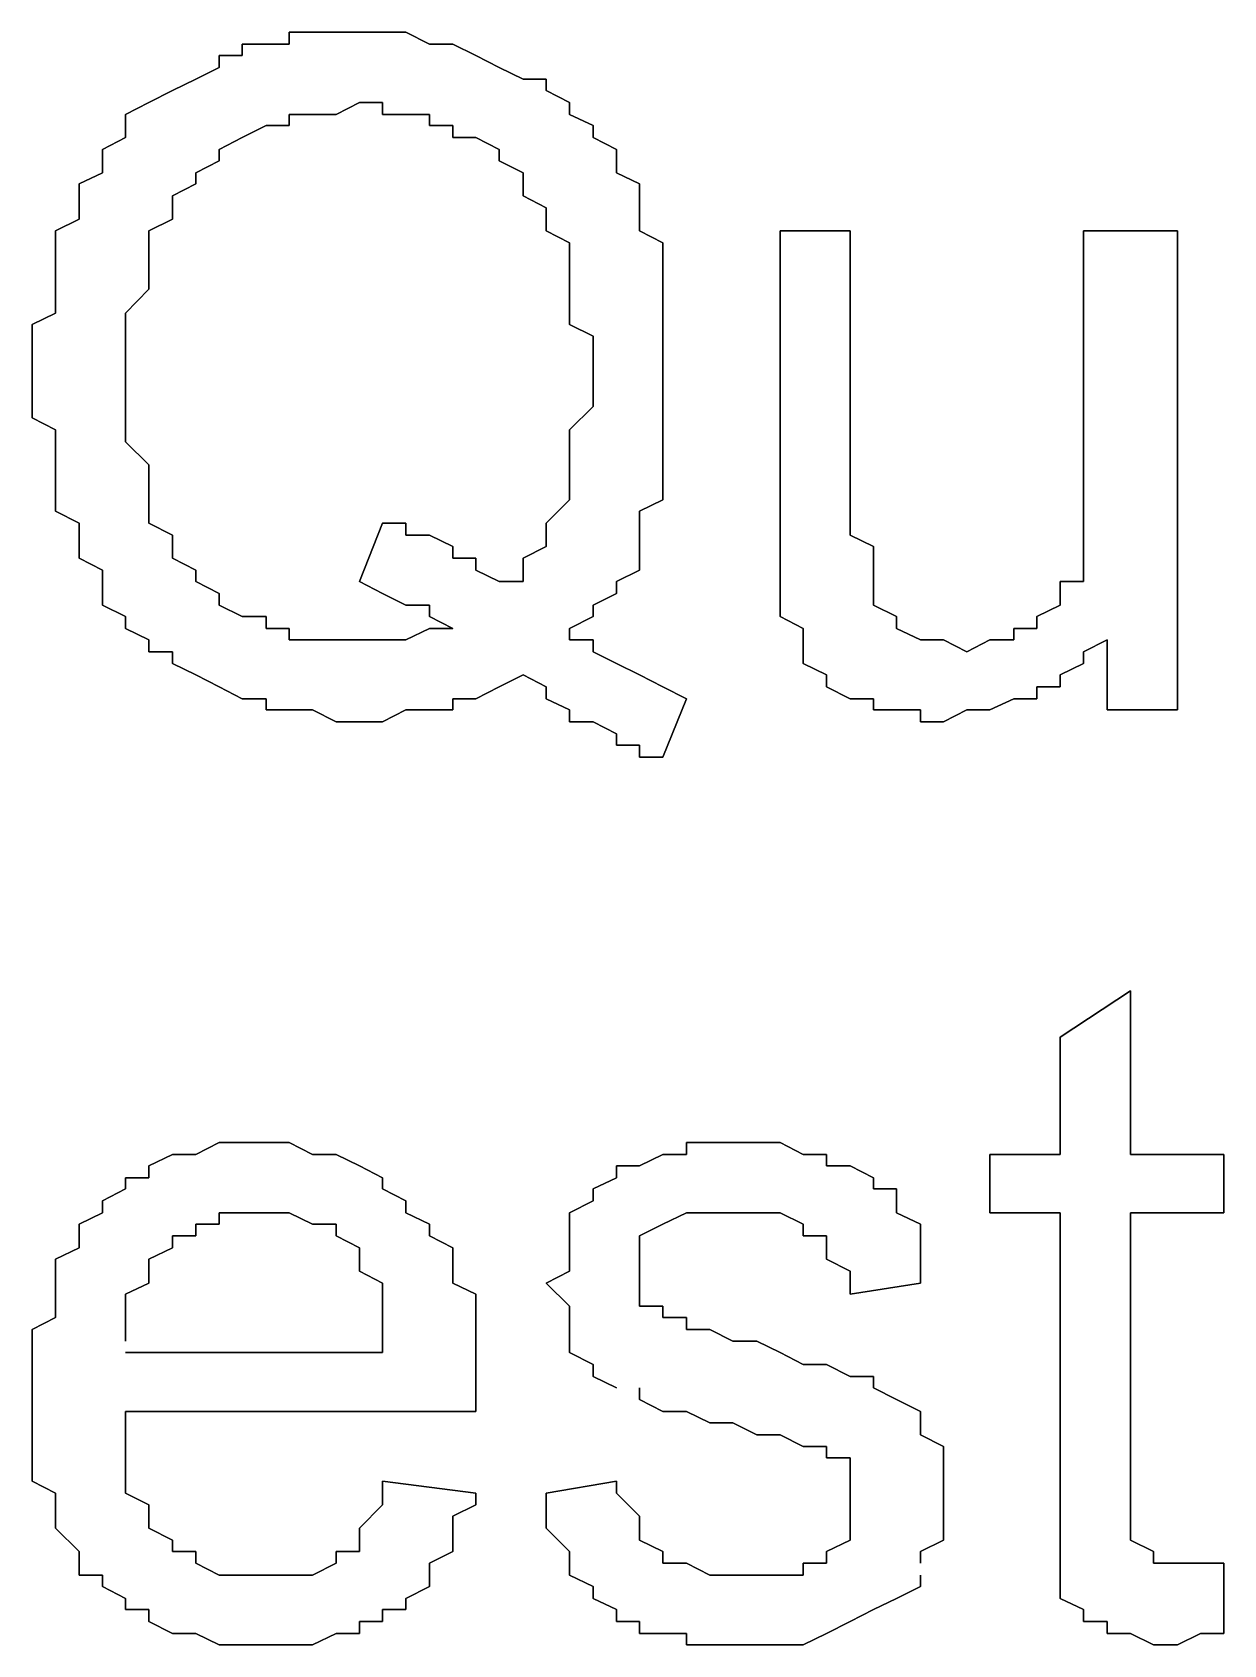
# Model space of a CAD drawing. Header units: metres. Extents: x 2.9 to 42.8, y 1.7 to 28.7.
# Drawn here: x 37.0452 to 37.2251, y 14.9243 to 15.1677 of the extents above; entities that cross this region are included whole.
import ezdxf

# ---------------------------------------------------------------- set-up
doc = ezdxf.new("R2010")
doc.units = ezdxf.units.M
doc.layers.add('GRIS', color=8, linetype='Continuous')

msp = doc.modelspace()

# ---------------------------------------------------------------- linework, layer by layer
at = {"layer": 'GRIS', "lineweight": -3}
for points in [[(37.0875, 15.1677), (37.084, 15.1677), (37.0875, 15.1677)], [(37.084, 15.1677), (37.084, 15.1659), (37.084, 15.1677)], [(37.0911, 15.1677), (37.0875, 15.1677), (37.0911, 15.1677)], [(37.0946, 15.1677), (37.0911, 15.1677), (37.0946, 15.1677)], [(37.0981, 15.1677), (37.0946, 15.1677), (37.0981, 15.1677)], [(37.1016, 15.1677), (37.0981, 15.1677), (37.1016, 15.1677)], [(37.1052, 15.1659), (37.1016, 15.1677), (37.1052, 15.1659)], [(37.0769, 15.1642), (37.0734, 15.1642), (37.0769, 15.1642)], [(37.0734, 15.1642), (37.0734, 15.1624), (37.0734, 15.1642)], [(37.0805, 15.1659), (37.0769, 15.1659), (37.0805, 15.1659)], [(37.0769, 15.1659), (37.0769, 15.1642), (37.0769, 15.1659)], [(37.084, 15.1659), (37.0805, 15.1659), (37.084, 15.1659)], [(37.1087, 15.1659), (37.1052, 15.1659), (37.1087, 15.1659)], [(37.1122, 15.1642), (37.1087, 15.1659), (37.1122, 15.1642)], [(37.1157, 15.1624), (37.1122, 15.1642), (37.1157, 15.1624)], [(37.0734, 15.1624), (37.0699, 15.1606), (37.0734, 15.1624)], [(37.1193, 15.1606), (37.1157, 15.1624), (37.1193, 15.1606)], [(37.0699, 15.1606), (37.0664, 15.1589), (37.0699, 15.1606)], [(37.1228, 15.1606), (37.1193, 15.1606), (37.1228, 15.1606)], [(37.1228, 15.1589), (37.1228, 15.1606), (37.1228, 15.1589)], [(37.0628, 15.1571), (37.0593, 15.1553), (37.0628, 15.1571)], [(37.0664, 15.1589), (37.0628, 15.1571), (37.0664, 15.1589)], [(37.0911, 15.1553), (37.0946, 15.1571), (37.0911, 15.1553)], [(37.0946, 15.1571), (37.0981, 15.1571), (37.0946, 15.1571)], [(37.0981, 15.1571), (37.0981, 15.1553), (37.0981, 15.1571)], [(37.1263, 15.1571), (37.1228, 15.1589), (37.1263, 15.1571)], [(37.1263, 15.1553), (37.1263, 15.1571), (37.1263, 15.1553)], [(37.0593, 15.1553), (37.0593, 15.1536), (37.0593, 15.1553)], [(37.084, 15.1536), (37.084, 15.1553), (37.084, 15.1536)], [(37.084, 15.1553), (37.0875, 15.1553), (37.084, 15.1553)], [(37.0875, 15.1553), (37.0911, 15.1553), (37.0875, 15.1553)], [(37.0981, 15.1553), (37.1016, 15.1553), (37.0981, 15.1553)], [(37.1016, 15.1553), (37.1052, 15.1553), (37.1016, 15.1553)], [(37.1052, 15.1553), (37.1052, 15.1536), (37.1052, 15.1553)], [(37.1299, 15.1536), (37.1263, 15.1553), (37.1299, 15.1536)], [(37.0593, 15.1518), (37.0558, 15.15), (37.0593, 15.1518)], [(37.0593, 15.1536), (37.0593, 15.1518), (37.0593, 15.1536)], [(37.0734, 15.15), (37.0769, 15.1518), (37.0734, 15.15)], [(37.0769, 15.1518), (37.0805, 15.1536), (37.0769, 15.1518)], [(37.0805, 15.1536), (37.084, 15.1536), (37.0805, 15.1536)], [(37.1052, 15.1536), (37.1087, 15.1536), (37.1052, 15.1536)], [(37.1087, 15.1536), (37.1087, 15.1518), (37.1087, 15.1536)], [(37.1087, 15.1518), (37.1122, 15.1518), (37.1087, 15.1518)], [(37.1122, 15.1518), (37.1157, 15.15), (37.1122, 15.1518)], [(37.1299, 15.1518), (37.1299, 15.1536), (37.1299, 15.1518)], [(37.1334, 15.15), (37.1299, 15.1518), (37.1334, 15.15)], [(37.0558, 15.15), (37.0558, 15.1465), (37.0558, 15.15)], [(37.0734, 15.1483), (37.0734, 15.15), (37.0734, 15.1483)], [(37.1157, 15.15), (37.1157, 15.1483), (37.1157, 15.15)], [(37.1334, 15.1483), (37.1334, 15.15), (37.1334, 15.1483)], [(37.0699, 15.1465), (37.0734, 15.1483), (37.0699, 15.1465)], [(37.1157, 15.1483), (37.1193, 15.1465), (37.1157, 15.1483)], [(37.1334, 15.1465), (37.1334, 15.1483), (37.1334, 15.1465)], [(37.0558, 15.1465), (37.0523, 15.1448), (37.0558, 15.1465)], [(37.0523, 15.1448), (37.0523, 15.143), (37.0523, 15.1448)], [(37.0664, 15.143), (37.0699, 15.1448), (37.0664, 15.143)], [(37.0699, 15.1448), (37.0699, 15.1465), (37.0699, 15.1448)], [(37.1193, 15.1465), (37.1193, 15.1448), (37.1193, 15.1465)], [(37.1193, 15.1448), (37.1193, 15.143), (37.1193, 15.1448)], [(37.1369, 15.1448), (37.1334, 15.1465), (37.1369, 15.1448)], [(37.1369, 15.143), (37.1369, 15.1448), (37.1369, 15.143)], [(37.0523, 15.143), (37.0523, 15.1412), (37.0523, 15.143)], [(37.0664, 15.1412), (37.0664, 15.143), (37.0664, 15.1412)], [(37.1193, 15.143), (37.1228, 15.1412), (37.1193, 15.143)], [(37.1369, 15.1412), (37.1369, 15.143), (37.1369, 15.1412)], [(37.0523, 15.1395), (37.0487, 15.1377), (37.0523, 15.1395)], [(37.0523, 15.1412), (37.0523, 15.1395), (37.0523, 15.1412)], [(37.0628, 15.1377), (37.0664, 15.1395), (37.0628, 15.1377)], [(37.0664, 15.1395), (37.0664, 15.1412), (37.0664, 15.1395)], [(37.1228, 15.1412), (37.1228, 15.1395), (37.1228, 15.1412)], [(37.1228, 15.1395), (37.1228, 15.1377), (37.1228, 15.1395)], [(37.1369, 15.1377), (37.1369, 15.1412), (37.1369, 15.1377)], [(37.0487, 15.1377), (37.0487, 15.1359), (37.0487, 15.1377)], [(37.0628, 15.1359), (37.0628, 15.1377), (37.0628, 15.1359)], [(37.1228, 15.1377), (37.1263, 15.1359), (37.1228, 15.1377)], [(37.1404, 15.1359), (37.1369, 15.1377), (37.1404, 15.1359)], [(37.1687, 15.1377), (37.1581, 15.1377), (37.1687, 15.1377)], [(37.1581, 15.1377), (37.1581, 15.0936), (37.1581, 15.1377)], [(37.1687, 15.0989), (37.1687, 15.1377), (37.1687, 15.0989)], [(37.2181, 15.1377), (37.2039, 15.1377), (37.2181, 15.1377)], [(37.2039, 15.1377), (37.2039, 15.0989), (37.2039, 15.1377)], [(37.2181, 15.0654), (37.2181, 15.1377), (37.2181, 15.0654)], [(37.0487, 15.1359), (37.0487, 15.1324), (37.0487, 15.1359)], [(37.0628, 15.1342), (37.0628, 15.1359), (37.0628, 15.1342)], [(37.1263, 15.1359), (37.1263, 15.1324), (37.1263, 15.1359)], [(37.1404, 15.1342), (37.1404, 15.1359), (37.1404, 15.1342)], [(37.0487, 15.1324), (37.0487, 15.1306), (37.0487, 15.1324)], [(37.0628, 15.1306), (37.0628, 15.1342), (37.0628, 15.1306)], [(37.1263, 15.1324), (37.1263, 15.1306), (37.1263, 15.1324)], [(37.1404, 15.1324), (37.1404, 15.1342), (37.1404, 15.1324)], [(37.1404, 15.1289), (37.1404, 15.1324), (37.1404, 15.1289)], [(37.0487, 15.1306), (37.0487, 15.1289), (37.0487, 15.1306)], [(37.0628, 15.1289), (37.0628, 15.1306), (37.0628, 15.1289)], [(37.1263, 15.1306), (37.1263, 15.1289), (37.1263, 15.1306)], [(37.0487, 15.1289), (37.0487, 15.1253), (37.0487, 15.1289)], [(37.0593, 15.1253), (37.0628, 15.1289), (37.0593, 15.1253)], [(37.1263, 15.1289), (37.1263, 15.1253), (37.1263, 15.1289)], [(37.1404, 15.1271), (37.1404, 15.1289), (37.1404, 15.1271)], [(37.0487, 15.1253), (37.0452, 15.1236), (37.0487, 15.1253)], [(37.0593, 15.1236), (37.0593, 15.1253), (37.0593, 15.1236)], [(37.1263, 15.1253), (37.1263, 15.1236), (37.1263, 15.1253)], [(37.1404, 15.1253), (37.1404, 15.1271), (37.1404, 15.1253)], [(37.1404, 15.1218), (37.1404, 15.1253), (37.1404, 15.1218)], [(37.0452, 15.1236), (37.0452, 15.1218), (37.0452, 15.1236)], [(37.0593, 15.1218), (37.0593, 15.1236), (37.0593, 15.1218)], [(37.1263, 15.1236), (37.1299, 15.1218), (37.1263, 15.1236)], [(37.0452, 15.1218), (37.0452, 15.1183), (37.0452, 15.1218)], [(37.0593, 15.1183), (37.0593, 15.1218), (37.0593, 15.1183)], [(37.1299, 15.1218), (37.1299, 15.1183), (37.1299, 15.1218)], [(37.1404, 15.1201), (37.1404, 15.1218), (37.1404, 15.1201)], [(37.1404, 15.1165), (37.1404, 15.1201), (37.1404, 15.1165)], [(37.0452, 15.1183), (37.0452, 15.1165), (37.0452, 15.1183)], [(37.0593, 15.1165), (37.0593, 15.1183), (37.0593, 15.1165)], [(37.1299, 15.1183), (37.1299, 15.1165), (37.1299, 15.1183)], [(37.0452, 15.1165), (37.0452, 15.1148), (37.0452, 15.1165)], [(37.0593, 15.113), (37.0593, 15.1165), (37.0593, 15.113)], [(37.1299, 15.1165), (37.1299, 15.113), (37.1299, 15.1165)], [(37.1404, 15.113), (37.1404, 15.1165), (37.1404, 15.113)], [(37.0452, 15.1148), (37.0452, 15.1112), (37.0452, 15.1148)], [(37.0593, 15.1112), (37.0593, 15.113), (37.0593, 15.1112)], [(37.1299, 15.113), (37.1299, 15.1112), (37.1299, 15.113)], [(37.1404, 15.1112), (37.1404, 15.113), (37.1404, 15.1112)], [(37.0452, 15.1112), (37.0452, 15.1095), (37.0452, 15.1112)], [(37.0593, 15.1077), (37.0593, 15.1112), (37.0593, 15.1077)], [(37.1299, 15.1112), (37.1263, 15.1077), (37.1299, 15.1112)], [(37.1404, 15.1077), (37.1404, 15.1112), (37.1404, 15.1077)], [(37.0452, 15.1095), (37.0487, 15.1077), (37.0452, 15.1095)], [(37.0487, 15.1077), (37.0487, 15.1042), (37.0487, 15.1077)], [(37.0593, 15.1059), (37.0593, 15.1077), (37.0593, 15.1059)], [(37.0628, 15.1024), (37.0593, 15.1059), (37.0628, 15.1024)], [(37.1263, 15.1077), (37.1263, 15.1059), (37.1263, 15.1077)], [(37.1263, 15.1059), (37.1263, 15.1024), (37.1263, 15.1059)], [(37.1404, 15.1059), (37.1404, 15.1077), (37.1404, 15.1059)], [(37.1404, 15.1042), (37.1404, 15.1059), (37.1404, 15.1042)], [(37.0487, 15.1042), (37.0487, 15.1024), (37.0487, 15.1042)], [(37.1404, 15.1007), (37.1404, 15.1042), (37.1404, 15.1007)], [(37.0487, 15.1024), (37.0487, 15.1007), (37.0487, 15.1024)], [(37.0487, 15.1007), (37.0487, 15.0971), (37.0487, 15.1007)], [(37.0628, 15.1007), (37.0628, 15.1024), (37.0628, 15.1007)], [(37.0628, 15.0989), (37.0628, 15.1007), (37.0628, 15.0989)], [(37.1263, 15.1024), (37.1263, 15.1007), (37.1263, 15.1024)], [(37.1263, 15.1007), (37.1263, 15.0989), (37.1263, 15.1007)], [(37.1404, 15.0989), (37.1404, 15.1007), (37.1404, 15.0989)], [(37.0628, 15.0954), (37.0628, 15.0989), (37.0628, 15.0954)], [(37.1263, 15.0989), (37.1263, 15.0971), (37.1263, 15.0989)], [(37.1404, 15.0971), (37.1404, 15.0989), (37.1404, 15.0971)], [(37.1687, 15.0954), (37.1687, 15.0989), (37.1687, 15.0954)], [(37.2039, 15.0989), (37.2039, 15.0971), (37.2039, 15.0989)], [(37.0487, 15.0971), (37.0487, 15.0954), (37.0487, 15.0971)], [(37.1263, 15.0971), (37.1228, 15.0936), (37.1263, 15.0971)], [(37.1369, 15.0954), (37.1404, 15.0971), (37.1369, 15.0954)], [(37.2039, 15.0971), (37.2039, 15.0936), (37.2039, 15.0971)], [(37.0487, 15.0954), (37.0523, 15.0936), (37.0487, 15.0954)], [(37.0523, 15.0936), (37.0523, 15.0918), (37.0523, 15.0936)], [(37.0628, 15.0936), (37.0628, 15.0954), (37.0628, 15.0936)], [(37.0664, 15.0918), (37.0628, 15.0936), (37.0664, 15.0918)], [(37.0981, 15.0936), (37.0946, 15.0848), (37.0981, 15.0936)], [(37.1016, 15.0936), (37.0981, 15.0936), (37.1016, 15.0936)], [(37.1016, 15.0918), (37.1016, 15.0936), (37.1016, 15.0918)], [(37.1228, 15.0936), (37.1228, 15.0918), (37.1228, 15.0936)], [(37.1369, 15.0936), (37.1369, 15.0954), (37.1369, 15.0936)], [(37.1369, 15.0918), (37.1369, 15.0936), (37.1369, 15.0918)], [(37.1581, 15.0936), (37.1581, 15.0918), (37.1581, 15.0936)], [(37.1687, 15.0918), (37.1687, 15.0954), (37.1687, 15.0918)], [(37.2039, 15.0936), (37.2039, 15.0918), (37.2039, 15.0936)], [(37.0523, 15.0918), (37.0523, 15.0901), (37.0523, 15.0918)], [(37.0664, 15.0901), (37.0664, 15.0918), (37.0664, 15.0901)], [(37.1052, 15.0918), (37.1016, 15.0918), (37.1052, 15.0918)], [(37.1087, 15.0901), (37.1052, 15.0918), (37.1087, 15.0901)], [(37.1228, 15.0918), (37.1228, 15.0901), (37.1228, 15.0918)], [(37.1369, 15.0901), (37.1369, 15.0918), (37.1369, 15.0901)], [(37.1581, 15.0918), (37.1581, 15.0883), (37.1581, 15.0918)], [(37.1722, 15.0901), (37.1687, 15.0918), (37.1722, 15.0901)], [(37.2039, 15.0918), (37.2039, 15.0901), (37.2039, 15.0918)], [(37.0523, 15.0901), (37.0523, 15.0883), (37.0523, 15.0901)], [(37.0664, 15.0883), (37.0664, 15.0901), (37.0664, 15.0883)], [(37.1087, 15.0883), (37.1087, 15.0901), (37.1087, 15.0883)], [(37.1228, 15.0901), (37.1193, 15.0883), (37.1228, 15.0901)], [(37.1369, 15.0865), (37.1369, 15.0901), (37.1369, 15.0865)], [(37.1722, 15.0865), (37.1722, 15.0901), (37.1722, 15.0865)], [(37.2039, 15.0901), (37.2039, 15.0865), (37.2039, 15.0901)], [(37.0523, 15.0883), (37.0558, 15.0865), (37.0523, 15.0883)], [(37.0558, 15.0865), (37.0558, 15.083), (37.0558, 15.0865)], [(37.0699, 15.0865), (37.0664, 15.0883), (37.0699, 15.0865)], [(37.0699, 15.0848), (37.0699, 15.0865), (37.0699, 15.0848)], [(37.1122, 15.0883), (37.1087, 15.0883), (37.1122, 15.0883)], [(37.1122, 15.0865), (37.1122, 15.0883), (37.1122, 15.0865)], [(37.1157, 15.0848), (37.1122, 15.0865), (37.1157, 15.0848)], [(37.1193, 15.0883), (37.1193, 15.0865), (37.1193, 15.0883)], [(37.1193, 15.0865), (37.1193, 15.0848), (37.1193, 15.0865)], [(37.1334, 15.0848), (37.1369, 15.0865), (37.1334, 15.0848)], [(37.1581, 15.0883), (37.1581, 15.0865), (37.1581, 15.0883)], [(37.1581, 15.0865), (37.1581, 15.083), (37.1581, 15.0865)], [(37.1722, 15.0848), (37.1722, 15.0865), (37.1722, 15.0848)], [(37.2039, 15.0865), (37.2039, 15.0848), (37.2039, 15.0865)], [(37.0734, 15.083), (37.0699, 15.0848), (37.0734, 15.083)], [(37.0946, 15.0848), (37.0981, 15.083), (37.0946, 15.0848)], [(37.1193, 15.0848), (37.1157, 15.0848), (37.1193, 15.0848)], [(37.1334, 15.083), (37.1334, 15.0848), (37.1334, 15.083)], [(37.1722, 15.083), (37.1722, 15.0848), (37.1722, 15.083)], [(37.2039, 15.0848), (37.2004, 15.0848), (37.2039, 15.0848)], [(37.2004, 15.0848), (37.2004, 15.083), (37.2004, 15.0848)], [(37.0558, 15.083), (37.0558, 15.0812), (37.0558, 15.083)], [(37.0558, 15.0812), (37.0593, 15.0795), (37.0558, 15.0812)], [(37.0734, 15.0812), (37.0734, 15.083), (37.0734, 15.0812)], [(37.0769, 15.0795), (37.0734, 15.0812), (37.0769, 15.0795)], [(37.0981, 15.083), (37.1016, 15.0812), (37.0981, 15.083)], [(37.1016, 15.0812), (37.1052, 15.0812), (37.1016, 15.0812)], [(37.1052, 15.0812), (37.1052, 15.0795), (37.1052, 15.0812)], [(37.1299, 15.0812), (37.1334, 15.083), (37.1299, 15.0812)], [(37.1299, 15.0795), (37.1299, 15.0812), (37.1299, 15.0795)], [(37.1581, 15.083), (37.1581, 15.0812), (37.1581, 15.083)], [(37.1581, 15.0812), (37.1581, 15.0795), (37.1581, 15.0812)], [(37.1722, 15.0812), (37.1722, 15.083), (37.1722, 15.0812)], [(37.1757, 15.0795), (37.1722, 15.0812), (37.1757, 15.0795)], [(37.2004, 15.0812), (37.1969, 15.0795), (37.2004, 15.0812)], [(37.2004, 15.083), (37.2004, 15.0812), (37.2004, 15.083)], [(37.0593, 15.0795), (37.0593, 15.0777), (37.0593, 15.0795)], [(37.0805, 15.0795), (37.0769, 15.0795), (37.0805, 15.0795)], [(37.0805, 15.0777), (37.0805, 15.0795), (37.0805, 15.0777)], [(37.1052, 15.0795), (37.1087, 15.0777), (37.1052, 15.0795)], [(37.1263, 15.0777), (37.1299, 15.0795), (37.1263, 15.0777)], [(37.1581, 15.0795), (37.1616, 15.0777), (37.1581, 15.0795)], [(37.1757, 15.0777), (37.1757, 15.0795), (37.1757, 15.0777)], [(37.1969, 15.0795), (37.1969, 15.0777), (37.1969, 15.0795)], [(37.0593, 15.0777), (37.0628, 15.076), (37.0593, 15.0777)], [(37.084, 15.0777), (37.0805, 15.0777), (37.084, 15.0777)], [(37.084, 15.076), (37.084, 15.0777), (37.084, 15.076)], [(37.1052, 15.0777), (37.1016, 15.076), (37.1052, 15.0777)], [(37.1087, 15.0777), (37.1052, 15.0777), (37.1087, 15.0777)], [(37.1263, 15.076), (37.1263, 15.0777), (37.1263, 15.076)], [(37.1616, 15.0777), (37.1616, 15.0742), (37.1616, 15.0777)], [(37.1793, 15.076), (37.1757, 15.0777), (37.1793, 15.076)], [(37.1969, 15.0777), (37.1934, 15.0777), (37.1969, 15.0777)], [(37.1934, 15.0777), (37.1934, 15.076), (37.1934, 15.0777)], [(37.0628, 15.076), (37.0628, 15.0742), (37.0628, 15.076)], [(37.0628, 15.0742), (37.0664, 15.0742), (37.0628, 15.0742)], [(37.0664, 15.0742), (37.0664, 15.0724), (37.0664, 15.0742)], [(37.0875, 15.076), (37.084, 15.076), (37.0875, 15.076)], [(37.0911, 15.076), (37.0875, 15.076), (37.0911, 15.076)], [(37.0946, 15.076), (37.0911, 15.076), (37.0946, 15.076)], [(37.0981, 15.076), (37.0946, 15.076), (37.0981, 15.076)], [(37.1016, 15.076), (37.0981, 15.076), (37.1016, 15.076)], [(37.1299, 15.076), (37.1263, 15.076), (37.1299, 15.076)], [(37.1299, 15.0742), (37.1299, 15.076), (37.1299, 15.0742)], [(37.1334, 15.0724), (37.1299, 15.0742), (37.1334, 15.0724)], [(37.1616, 15.0742), (37.1616, 15.0724), (37.1616, 15.0742)], [(37.1828, 15.076), (37.1793, 15.076), (37.1828, 15.076)], [(37.1863, 15.0742), (37.1828, 15.076), (37.1863, 15.0742)], [(37.1898, 15.076), (37.1863, 15.0742), (37.1898, 15.076)], [(37.1934, 15.076), (37.1898, 15.076), (37.1934, 15.076)], [(37.2039, 15.0742), (37.2075, 15.076), (37.2039, 15.0742)], [(37.2039, 15.0724), (37.2039, 15.0742), (37.2039, 15.0724)], [(37.2075, 15.076), (37.2075, 15.0654), (37.2075, 15.076)], [(37.0664, 15.0724), (37.0699, 15.0707), (37.0664, 15.0724)], [(37.1369, 15.0707), (37.1334, 15.0724), (37.1369, 15.0707)], [(37.1616, 15.0724), (37.1651, 15.0707), (37.1616, 15.0724)], [(37.2004, 15.0707), (37.2039, 15.0724), (37.2004, 15.0707)], [(37.0699, 15.0707), (37.0734, 15.0689), (37.0699, 15.0707)], [(37.0734, 15.0689), (37.0769, 15.0671), (37.0734, 15.0689)], [(37.1122, 15.0671), (37.1157, 15.0689), (37.1122, 15.0671)], [(37.1157, 15.0689), (37.1193, 15.0707), (37.1157, 15.0689)], [(37.1193, 15.0707), (37.1228, 15.0689), (37.1193, 15.0707)], [(37.1228, 15.0689), (37.1228, 15.0671), (37.1228, 15.0689)], [(37.1404, 15.0689), (37.1369, 15.0707), (37.1404, 15.0689)], [(37.144, 15.0671), (37.1404, 15.0689), (37.144, 15.0671)], [(37.1651, 15.0707), (37.1651, 15.0689), (37.1651, 15.0707)], [(37.1651, 15.0689), (37.1687, 15.0671), (37.1651, 15.0689)], [(37.1969, 15.0671), (37.1969, 15.0689), (37.1969, 15.0671)], [(37.1969, 15.0689), (37.2004, 15.0689), (37.1969, 15.0689)], [(37.2004, 15.0689), (37.2004, 15.0707), (37.2004, 15.0689)], [(37.0769, 15.0671), (37.0805, 15.0671), (37.0769, 15.0671)], [(37.0805, 15.0671), (37.0805, 15.0654), (37.0805, 15.0671)], [(37.1087, 15.0654), (37.1087, 15.0671), (37.1087, 15.0654)], [(37.1087, 15.0671), (37.1122, 15.0671), (37.1087, 15.0671)], [(37.1228, 15.0671), (37.1263, 15.0654), (37.1228, 15.0671)], [(37.1404, 15.0583), (37.144, 15.0671), (37.1404, 15.0583)], [(37.1687, 15.0671), (37.1722, 15.0671), (37.1687, 15.0671)], [(37.1722, 15.0671), (37.1722, 15.0654), (37.1722, 15.0671)], [(37.1898, 15.0654), (37.1934, 15.0671), (37.1898, 15.0654)], [(37.1934, 15.0671), (37.1969, 15.0671), (37.1934, 15.0671)], [(37.0805, 15.0654), (37.084, 15.0654), (37.0805, 15.0654)], [(37.084, 15.0654), (37.0875, 15.0654), (37.084, 15.0654)], [(37.0875, 15.0654), (37.0911, 15.0636), (37.0875, 15.0654)], [(37.0981, 15.0636), (37.1016, 15.0654), (37.0981, 15.0636)], [(37.1016, 15.0654), (37.1052, 15.0654), (37.1016, 15.0654)], [(37.1052, 15.0654), (37.1087, 15.0654), (37.1052, 15.0654)], [(37.1263, 15.0654), (37.1263, 15.0636), (37.1263, 15.0654)], [(37.1722, 15.0654), (37.1757, 15.0654), (37.1722, 15.0654)], [(37.1757, 15.0654), (37.1793, 15.0654), (37.1757, 15.0654)], [(37.1793, 15.0654), (37.1793, 15.0636), (37.1793, 15.0654)], [(37.1828, 15.0636), (37.1863, 15.0654), (37.1828, 15.0636)], [(37.1863, 15.0654), (37.1898, 15.0654), (37.1863, 15.0654)], [(37.2075, 15.0654), (37.2181, 15.0654), (37.2075, 15.0654)], [(37.0911, 15.0636), (37.0946, 15.0636), (37.0911, 15.0636)], [(37.0946, 15.0636), (37.0981, 15.0636), (37.0946, 15.0636)], [(37.1263, 15.0636), (37.1299, 15.0636), (37.1263, 15.0636)], [(37.1299, 15.0636), (37.1334, 15.0618), (37.1299, 15.0636)], [(37.1334, 15.0618), (37.1334, 15.0601), (37.1334, 15.0618)], [(37.1793, 15.0636), (37.1828, 15.0636), (37.1793, 15.0636)], [(37.1334, 15.0601), (37.1369, 15.0601), (37.1334, 15.0601)], [(37.1369, 15.0601), (37.1369, 15.0583), (37.1369, 15.0601)], [(37.1369, 15.0583), (37.1404, 15.0583), (37.1369, 15.0583)], [(37.211, 15.023), (37.2004, 15.016), (37.211, 15.023)], [(37.211, 14.9983), (37.211, 15.023), (37.211, 14.9983)], [(37.2004, 15.016), (37.2004, 14.9983), (37.2004, 15.016)], [(37.0734, 15.0001), (37.0699, 14.9983), (37.0734, 15.0001)], [(37.0769, 15.0001), (37.0734, 15.0001), (37.0769, 15.0001)], [(37.0805, 15.0001), (37.0769, 15.0001), (37.0805, 15.0001)], [(37.084, 15.0001), (37.0805, 15.0001), (37.084, 15.0001)], [(37.0875, 14.9983), (37.084, 15.0001), (37.0875, 14.9983)], [(37.1475, 15.0001), (37.144, 15.0001), (37.1475, 15.0001)], [(37.144, 15.0001), (37.144, 14.9983), (37.144, 15.0001)], [(37.151, 15.0001), (37.1475, 15.0001), (37.151, 15.0001)], [(37.1546, 15.0001), (37.151, 15.0001), (37.1546, 15.0001)], [(37.1581, 15.0001), (37.1546, 15.0001), (37.1581, 15.0001)], [(37.1616, 14.9983), (37.1581, 15.0001), (37.1616, 14.9983)], [(37.0664, 14.9983), (37.0628, 14.9966), (37.0664, 14.9983)], [(37.0628, 14.9966), (37.0628, 14.9948), (37.0628, 14.9966)], [(37.0699, 14.9983), (37.0664, 14.9983), (37.0699, 14.9983)], [(37.0911, 14.9983), (37.0875, 14.9983), (37.0911, 14.9983)], [(37.0946, 14.9966), (37.0911, 14.9983), (37.0946, 14.9966)], [(37.0981, 14.9948), (37.0946, 14.9966), (37.0981, 14.9948)], [(37.1369, 14.9966), (37.1334, 14.9966), (37.1369, 14.9966)], [(37.1334, 14.9966), (37.1334, 14.9948), (37.1334, 14.9966)], [(37.1404, 14.9983), (37.1369, 14.9966), (37.1404, 14.9983)], [(37.144, 14.9983), (37.1404, 14.9983), (37.144, 14.9983)], [(37.1651, 14.9983), (37.1616, 14.9983), (37.1651, 14.9983)], [(37.1651, 14.9966), (37.1651, 14.9983), (37.1651, 14.9966)], [(37.1687, 14.9966), (37.1651, 14.9966), (37.1687, 14.9966)], [(37.1722, 14.9948), (37.1687, 14.9966), (37.1722, 14.9948)], [(37.2004, 14.9983), (37.1898, 14.9983), (37.2004, 14.9983)], [(37.1898, 14.9983), (37.1898, 14.9895), (37.1898, 14.9983)], [(37.2251, 14.9983), (37.211, 14.9983), (37.2251, 14.9983)], [(37.2251, 14.9895), (37.2251, 14.9983), (37.2251, 14.9895)], [(37.0628, 14.9948), (37.0593, 14.9948), (37.0628, 14.9948)], [(37.0593, 14.9948), (37.0593, 14.9931), (37.0593, 14.9948)], [(37.0981, 14.9931), (37.0981, 14.9948), (37.0981, 14.9931)], [(37.1334, 14.9948), (37.1299, 14.9931), (37.1334, 14.9948)], [(37.1722, 14.9931), (37.1722, 14.9948), (37.1722, 14.9931)], [(37.0593, 14.9931), (37.0558, 14.9913), (37.0593, 14.9931)], [(37.0558, 14.9913), (37.0558, 14.9895), (37.0558, 14.9913)], [(37.1016, 14.9913), (37.0981, 14.9931), (37.1016, 14.9913)], [(37.1016, 14.9895), (37.1016, 14.9913), (37.1016, 14.9895)], [(37.1299, 14.9913), (37.1263, 14.9895), (37.1299, 14.9913)], [(37.1299, 14.9931), (37.1299, 14.9913), (37.1299, 14.9931)], [(37.1757, 14.9931), (37.1722, 14.9931), (37.1757, 14.9931)], [(37.1757, 14.9913), (37.1757, 14.9931), (37.1757, 14.9913)], [(37.1757, 14.9895), (37.1757, 14.9913), (37.1757, 14.9895)], [(37.0558, 14.9895), (37.0523, 14.9878), (37.0558, 14.9895)], [(37.0734, 14.9878), (37.0734, 14.9895), (37.0734, 14.9878)], [(37.0734, 14.9895), (37.0769, 14.9895), (37.0734, 14.9895)], [(37.0769, 14.9895), (37.0805, 14.9895), (37.0769, 14.9895)], [(37.0805, 14.9895), (37.084, 14.9895), (37.0805, 14.9895)], [(37.084, 14.9895), (37.0875, 14.9878), (37.084, 14.9895)], [(37.1052, 14.9878), (37.1016, 14.9895), (37.1052, 14.9878)], [(37.1263, 14.9895), (37.1263, 14.9878), (37.1263, 14.9895)], [(37.1404, 14.9878), (37.144, 14.9895), (37.1404, 14.9878)], [(37.144, 14.9895), (37.1475, 14.9895), (37.144, 14.9895)], [(37.1475, 14.9895), (37.151, 14.9895), (37.1475, 14.9895)], [(37.151, 14.9895), (37.1546, 14.9895), (37.151, 14.9895)], [(37.1546, 14.9895), (37.1581, 14.9895), (37.1546, 14.9895)], [(37.1581, 14.9895), (37.1616, 14.9878), (37.1581, 14.9895)], [(37.1793, 14.9878), (37.1757, 14.9895), (37.1793, 14.9878)], [(37.1898, 14.9895), (37.2004, 14.9895), (37.1898, 14.9895)], [(37.2004, 14.9895), (37.2004, 14.9472), (37.2004, 14.9895)], [(37.211, 14.9472), (37.211, 14.9895), (37.211, 14.9472)], [(37.211, 14.9895), (37.2251, 14.9895), (37.211, 14.9895)], [(37.0523, 14.9878), (37.0523, 14.986), (37.0523, 14.9878)], [(37.0699, 14.986), (37.0699, 14.9878), (37.0699, 14.986)], [(37.0699, 14.9878), (37.0734, 14.9878), (37.0699, 14.9878)], [(37.0875, 14.9878), (37.0911, 14.9878), (37.0875, 14.9878)], [(37.0911, 14.9878), (37.0911, 14.986), (37.0911, 14.9878)], [(37.1052, 14.986), (37.1052, 14.9878), (37.1052, 14.986)], [(37.1263, 14.9878), (37.1263, 14.986), (37.1263, 14.9878)], [(37.1369, 14.986), (37.1404, 14.9878), (37.1369, 14.986)], [(37.1616, 14.9878), (37.1616, 14.986), (37.1616, 14.9878)], [(37.1793, 14.9842), (37.1793, 14.9878), (37.1793, 14.9842)], [(37.0523, 14.9842), (37.0487, 14.9825), (37.0523, 14.9842)], [(37.0523, 14.986), (37.0523, 14.9842), (37.0523, 14.986)], [(37.0628, 14.9825), (37.0664, 14.9842), (37.0628, 14.9825)], [(37.0664, 14.9842), (37.0664, 14.986), (37.0664, 14.9842)], [(37.0664, 14.986), (37.0699, 14.986), (37.0664, 14.986)], [(37.0911, 14.986), (37.0946, 14.9842), (37.0911, 14.986)], [(37.0946, 14.9842), (37.0946, 14.9825), (37.0946, 14.9842)], [(37.1087, 14.9842), (37.1052, 14.986), (37.1087, 14.9842)], [(37.1087, 14.9825), (37.1087, 14.9842), (37.1087, 14.9825)], [(37.1263, 14.986), (37.1263, 14.9842), (37.1263, 14.986)], [(37.1263, 14.9842), (37.1263, 14.9807), (37.1263, 14.9842)], [(37.1369, 14.9825), (37.1369, 14.986), (37.1369, 14.9825)], [(37.1616, 14.986), (37.1651, 14.986), (37.1616, 14.986)], [(37.1651, 14.986), (37.1651, 14.9842), (37.1651, 14.986)], [(37.1651, 14.9842), (37.1651, 14.9825), (37.1651, 14.9842)], [(37.1793, 14.9825), (37.1793, 14.9842), (37.1793, 14.9825)], [(37.0487, 14.9825), (37.0487, 14.9807), (37.0487, 14.9825)], [(37.0628, 14.9807), (37.0628, 14.9825), (37.0628, 14.9807)], [(37.0946, 14.9825), (37.0946, 14.9807), (37.0946, 14.9825)], [(37.1087, 14.9807), (37.1087, 14.9825), (37.1087, 14.9807)], [(37.1369, 14.9807), (37.1369, 14.9825), (37.1369, 14.9807)], [(37.1651, 14.9825), (37.1687, 14.9807), (37.1651, 14.9825)], [(37.1793, 14.9789), (37.1793, 14.9825), (37.1793, 14.9789)], [(37.0487, 14.9807), (37.0487, 14.9789), (37.0487, 14.9807)], [(37.0487, 14.9789), (37.0487, 14.9772), (37.0487, 14.9789)], [(37.0593, 14.9772), (37.0628, 14.9789), (37.0593, 14.9772)], [(37.0628, 14.9789), (37.0628, 14.9807), (37.0628, 14.9789)], [(37.0946, 14.9807), (37.0981, 14.9789), (37.0946, 14.9807)], [(37.0981, 14.9789), (37.0981, 14.9772), (37.0981, 14.9789)], [(37.1087, 14.9789), (37.1087, 14.9807), (37.1087, 14.9789)], [(37.1122, 14.9772), (37.1087, 14.9789), (37.1122, 14.9772)], [(37.1263, 14.9807), (37.1228, 14.9789), (37.1263, 14.9807)], [(37.1228, 14.9789), (37.1263, 14.9754), (37.1228, 14.9789)], [(37.1369, 14.9789), (37.1369, 14.9807), (37.1369, 14.9789)], [(37.1369, 14.9754), (37.1369, 14.9789), (37.1369, 14.9754)], [(37.1687, 14.9807), (37.1687, 14.9772), (37.1687, 14.9807)], [(37.1687, 14.9772), (37.1793, 14.9789), (37.1687, 14.9772)], [(37.0487, 14.9772), (37.0487, 14.9737), (37.0487, 14.9772)], [(37.0593, 14.9737), (37.0593, 14.9772), (37.0593, 14.9737)], [(37.0981, 14.9772), (37.0981, 14.9737), (37.0981, 14.9772)], [(37.1122, 14.9737), (37.1122, 14.9772), (37.1122, 14.9737)], [(37.1263, 14.9754), (37.1263, 14.9737), (37.1263, 14.9754)], [(37.1404, 14.9754), (37.1369, 14.9754), (37.1404, 14.9754)], [(37.1404, 14.9737), (37.1404, 14.9754), (37.1404, 14.9737)], [(37.0487, 14.9737), (37.0452, 14.9719), (37.0487, 14.9737)], [(37.0452, 14.9719), (37.0452, 14.9701), (37.0452, 14.9719)], [(37.0593, 14.9719), (37.0593, 14.9737), (37.0593, 14.9719)], [(37.0593, 14.9701), (37.0593, 14.9719), (37.0593, 14.9701)], [(37.0981, 14.9737), (37.0981, 14.9719), (37.0981, 14.9737)], [(37.0981, 14.9719), (37.0981, 14.9684), (37.0981, 14.9719)], [(37.1122, 14.9719), (37.1122, 14.9737), (37.1122, 14.9719)], [(37.1122, 14.9701), (37.1122, 14.9719), (37.1122, 14.9701)], [(37.1263, 14.9737), (37.1263, 14.9719), (37.1263, 14.9737)], [(37.1263, 14.9719), (37.1263, 14.9701), (37.1263, 14.9719)], [(37.144, 14.9737), (37.1404, 14.9737), (37.144, 14.9737)], [(37.144, 14.9719), (37.144, 14.9737), (37.144, 14.9719)], [(37.1475, 14.9719), (37.144, 14.9719), (37.1475, 14.9719)], [(37.151, 14.9701), (37.1475, 14.9719), (37.151, 14.9701)], [(37.0452, 14.9701), (37.0452, 14.9666), (37.0452, 14.9701)], [(37.1122, 14.9666), (37.1122, 14.9701), (37.1122, 14.9666)], [(37.1263, 14.9701), (37.1263, 14.9684), (37.1263, 14.9701)], [(37.1546, 14.9701), (37.151, 14.9701), (37.1546, 14.9701)], [(37.1581, 14.9684), (37.1546, 14.9701), (37.1581, 14.9684)], [(37.0981, 14.9684), (37.0593, 14.9684), (37.0981, 14.9684)], [(37.1263, 14.9684), (37.1299, 14.9666), (37.1263, 14.9684)], [(37.1616, 14.9666), (37.1581, 14.9684), (37.1616, 14.9666)], [(37.0452, 14.9666), (37.0452, 14.9648), (37.0452, 14.9666)], [(37.0452, 14.9648), (37.0452, 14.9613), (37.0452, 14.9648)], [(37.1122, 14.9648), (37.1122, 14.9666), (37.1122, 14.9648)], [(37.1122, 14.9631), (37.1122, 14.9648), (37.1122, 14.9631)], [(37.1299, 14.9666), (37.1299, 14.9648), (37.1299, 14.9666)], [(37.1299, 14.9648), (37.1334, 14.9631), (37.1299, 14.9648)], [(37.1651, 14.9666), (37.1616, 14.9666), (37.1651, 14.9666)], [(37.1687, 14.9648), (37.1651, 14.9666), (37.1687, 14.9648)], [(37.1722, 14.9648), (37.1687, 14.9648), (37.1722, 14.9648)], [(37.1722, 14.9631), (37.1722, 14.9648), (37.1722, 14.9631)], [(37.1122, 14.9595), (37.1122, 14.9631), (37.1122, 14.9595)], [(37.1369, 14.9631), (37.1369, 14.9613), (37.1369, 14.9631)], [(37.1757, 14.9613), (37.1722, 14.9631), (37.1757, 14.9613)], [(37.0452, 14.9613), (37.0452, 14.9595), (37.0452, 14.9613)], [(37.0452, 14.9595), (37.0452, 14.9578), (37.0452, 14.9595)], [(37.0593, 14.956), (37.0593, 14.9595), (37.0593, 14.956)], [(37.0593, 14.9595), (37.1122, 14.9595), (37.0593, 14.9595)], [(37.1369, 14.9613), (37.1404, 14.9595), (37.1369, 14.9613)], [(37.1404, 14.9595), (37.144, 14.9595), (37.1404, 14.9595)], [(37.144, 14.9595), (37.1475, 14.9578), (37.144, 14.9595)], [(37.1793, 14.9595), (37.1757, 14.9613), (37.1793, 14.9595)], [(37.1793, 14.9578), (37.1793, 14.9595), (37.1793, 14.9578)], [(37.0452, 14.9578), (37.0452, 14.9542), (37.0452, 14.9578)], [(37.1475, 14.9578), (37.151, 14.9578), (37.1475, 14.9578)], [(37.151, 14.9578), (37.1546, 14.956), (37.151, 14.9578)], [(37.1793, 14.956), (37.1793, 14.9578), (37.1793, 14.956)], [(37.0593, 14.9542), (37.0593, 14.956), (37.0593, 14.9542)], [(37.1546, 14.956), (37.1581, 14.956), (37.1546, 14.956)], [(37.1581, 14.956), (37.1616, 14.9542), (37.1581, 14.956)], [(37.1828, 14.9542), (37.1793, 14.956), (37.1828, 14.9542)], [(37.0452, 14.9542), (37.0452, 14.9525), (37.0452, 14.9542)], [(37.0452, 14.9525), (37.0452, 14.949), (37.0452, 14.9525)], [(37.0593, 14.9507), (37.0593, 14.9542), (37.0593, 14.9507)], [(37.1616, 14.9542), (37.1651, 14.9542), (37.1616, 14.9542)], [(37.1651, 14.9542), (37.1651, 14.9525), (37.1651, 14.9542)], [(37.1651, 14.9525), (37.1687, 14.9525), (37.1651, 14.9525)], [(37.1687, 14.9525), (37.1687, 14.9507), (37.1687, 14.9525)], [(37.1828, 14.9507), (37.1828, 14.9542), (37.1828, 14.9507)], [(37.0593, 14.949), (37.0593, 14.9507), (37.0593, 14.949)], [(37.1687, 14.9507), (37.1687, 14.949), (37.1687, 14.9507)], [(37.1828, 14.949), (37.1828, 14.9507), (37.1828, 14.949)], [(37.0452, 14.949), (37.0487, 14.9472), (37.0452, 14.949)], [(37.0487, 14.9472), (37.0487, 14.9454), (37.0487, 14.9472)], [(37.0593, 14.9472), (37.0593, 14.949), (37.0593, 14.9472)], [(37.0628, 14.9454), (37.0593, 14.9472), (37.0628, 14.9454)], [(37.0981, 14.949), (37.0981, 14.9472), (37.0981, 14.949)], [(37.1122, 14.9472), (37.0981, 14.949), (37.1122, 14.9472)], [(37.0981, 14.9472), (37.0981, 14.9454), (37.0981, 14.9472)], [(37.1122, 14.9454), (37.1122, 14.9472), (37.1122, 14.9454)], [(37.1334, 14.949), (37.1228, 14.9472), (37.1334, 14.949)], [(37.1228, 14.9472), (37.1228, 14.9454), (37.1228, 14.9472)], [(37.1334, 14.9472), (37.1334, 14.949), (37.1334, 14.9472)], [(37.1369, 14.9437), (37.1334, 14.9472), (37.1369, 14.9437)], [(37.1687, 14.949), (37.1687, 14.9454), (37.1687, 14.949)], [(37.1828, 14.9472), (37.1828, 14.949), (37.1828, 14.9472)], [(37.1828, 14.9454), (37.1828, 14.9472), (37.1828, 14.9454)], [(37.2004, 14.9472), (37.2004, 14.9437), (37.2004, 14.9472)], [(37.211, 14.9437), (37.211, 14.9472), (37.211, 14.9437)], [(37.0487, 14.9454), (37.0487, 14.9437), (37.0487, 14.9454)], [(37.0628, 14.9437), (37.0628, 14.9454), (37.0628, 14.9437)], [(37.0981, 14.9454), (37.0946, 14.9419), (37.0981, 14.9454)], [(37.1087, 14.9437), (37.1122, 14.9454), (37.1087, 14.9437)], [(37.1228, 14.9454), (37.1228, 14.9437), (37.1228, 14.9454)], [(37.1687, 14.9454), (37.1687, 14.9437), (37.1687, 14.9454)], [(37.1828, 14.9419), (37.1828, 14.9454), (37.1828, 14.9419)], [(37.0487, 14.9437), (37.0487, 14.9419), (37.0487, 14.9437)], [(37.0628, 14.9419), (37.0628, 14.9437), (37.0628, 14.9419)], [(37.1087, 14.9401), (37.1087, 14.9437), (37.1087, 14.9401)], [(37.1228, 14.9437), (37.1228, 14.9419), (37.1228, 14.9437)], [(37.1369, 14.9419), (37.1369, 14.9437), (37.1369, 14.9419)], [(37.1687, 14.9437), (37.1687, 14.9419), (37.1687, 14.9437)], [(37.2004, 14.9437), (37.2004, 14.9401), (37.2004, 14.9437)], [(37.211, 14.9401), (37.211, 14.9437), (37.211, 14.9401)], [(37.0487, 14.9419), (37.0523, 14.9384), (37.0487, 14.9419)], [(37.0664, 14.9401), (37.0628, 14.9419), (37.0664, 14.9401)], [(37.0664, 14.9384), (37.0664, 14.9401), (37.0664, 14.9384)], [(37.0946, 14.9419), (37.0946, 14.9401), (37.0946, 14.9419)], [(37.0946, 14.9401), (37.0946, 14.9384), (37.0946, 14.9401)], [(37.1087, 14.9384), (37.1087, 14.9401), (37.1087, 14.9384)], [(37.1228, 14.9419), (37.1263, 14.9384), (37.1228, 14.9419)], [(37.1369, 14.9401), (37.1369, 14.9419), (37.1369, 14.9401)], [(37.1404, 14.9384), (37.1369, 14.9401), (37.1404, 14.9384)], [(37.1687, 14.9401), (37.1651, 14.9384), (37.1687, 14.9401)], [(37.1687, 14.9419), (37.1687, 14.9401), (37.1687, 14.9419)], [(37.1793, 14.9384), (37.1828, 14.9401), (37.1793, 14.9384)], [(37.1828, 14.9401), (37.1828, 14.9419), (37.1828, 14.9401)], [(37.2004, 14.9401), (37.2004, 14.9384), (37.2004, 14.9401)], [(37.2145, 14.9384), (37.211, 14.9401), (37.2145, 14.9384)], [(37.0523, 14.9384), (37.0523, 14.9366), (37.0523, 14.9384)], [(37.0699, 14.9384), (37.0664, 14.9384), (37.0699, 14.9384)], [(37.0699, 14.9366), (37.0699, 14.9384), (37.0699, 14.9366)], [(37.0946, 14.9384), (37.0911, 14.9384), (37.0946, 14.9384)], [(37.0911, 14.9384), (37.0911, 14.9366), (37.0911, 14.9384)], [(37.1052, 14.9366), (37.1087, 14.9384), (37.1052, 14.9366)], [(37.1263, 14.9384), (37.1263, 14.9366), (37.1263, 14.9384)], [(37.1404, 14.9366), (37.1404, 14.9384), (37.1404, 14.9366)], [(37.1651, 14.9384), (37.1651, 14.9366), (37.1651, 14.9384)], [(37.1793, 14.9366), (37.1793, 14.9384), (37.1793, 14.9366)], [(37.2004, 14.9384), (37.2004, 14.9348), (37.2004, 14.9384)], [(37.2145, 14.9366), (37.2145, 14.9384), (37.2145, 14.9366)], [(37.0523, 14.9366), (37.0523, 14.9348), (37.0523, 14.9366)], [(37.0734, 14.9348), (37.0699, 14.9366), (37.0734, 14.9348)], [(37.0911, 14.9366), (37.0875, 14.9348), (37.0911, 14.9366)], [(37.1052, 14.9348), (37.1052, 14.9366), (37.1052, 14.9348)], [(37.1263, 14.9366), (37.1263, 14.9348), (37.1263, 14.9366)], [(37.144, 14.9366), (37.1404, 14.9366), (37.144, 14.9366)], [(37.1475, 14.9348), (37.144, 14.9366), (37.1475, 14.9348)], [(37.1651, 14.9366), (37.1616, 14.9366), (37.1651, 14.9366)], [(37.1616, 14.9366), (37.1616, 14.9348), (37.1616, 14.9366)], [(37.2181, 14.9366), (37.2145, 14.9366), (37.2181, 14.9366)], [(37.2216, 14.9366), (37.2181, 14.9366), (37.2216, 14.9366)], [(37.2251, 14.9366), (37.2216, 14.9366), (37.2251, 14.9366)], [(37.2251, 14.926), (37.2251, 14.9366), (37.2251, 14.926)], [(37.0523, 14.9348), (37.0558, 14.9348), (37.0523, 14.9348)], [(37.0558, 14.9348), (37.0558, 14.9331), (37.0558, 14.9348)], [(37.0558, 14.9331), (37.0593, 14.9313), (37.0558, 14.9331)], [(37.0769, 14.9348), (37.0734, 14.9348), (37.0769, 14.9348)], [(37.0805, 14.9348), (37.0769, 14.9348), (37.0805, 14.9348)], [(37.084, 14.9348), (37.0805, 14.9348), (37.084, 14.9348)], [(37.0875, 14.9348), (37.084, 14.9348), (37.0875, 14.9348)], [(37.1016, 14.9313), (37.1052, 14.9331), (37.1016, 14.9313)], [(37.1052, 14.9331), (37.1052, 14.9348), (37.1052, 14.9331)], [(37.1263, 14.9348), (37.1299, 14.9331), (37.1263, 14.9348)], [(37.1299, 14.9331), (37.1299, 14.9313), (37.1299, 14.9331)], [(37.151, 14.9348), (37.1475, 14.9348), (37.151, 14.9348)], [(37.1546, 14.9348), (37.151, 14.9348), (37.1546, 14.9348)], [(37.1581, 14.9348), (37.1546, 14.9348), (37.1581, 14.9348)], [(37.1616, 14.9348), (37.1581, 14.9348), (37.1616, 14.9348)], [(37.1757, 14.9313), (37.1793, 14.9331), (37.1757, 14.9313)], [(37.1793, 14.9331), (37.1793, 14.9348), (37.1793, 14.9331)], [(37.2004, 14.9348), (37.2004, 14.9331), (37.2004, 14.9348)], [(37.2004, 14.9331), (37.2004, 14.9313), (37.2004, 14.9331)], [(37.0593, 14.9313), (37.0593, 14.9296), (37.0593, 14.9313)], [(37.1016, 14.9296), (37.1016, 14.9313), (37.1016, 14.9296)], [(37.1299, 14.9313), (37.1334, 14.9296), (37.1299, 14.9313)], [(37.1722, 14.9296), (37.1757, 14.9313), (37.1722, 14.9296)], [(37.2004, 14.9313), (37.2039, 14.9296), (37.2004, 14.9313)], [(37.0593, 14.9296), (37.0628, 14.9296), (37.0593, 14.9296)], [(37.0628, 14.9296), (37.0628, 14.9278), (37.0628, 14.9296)], [(37.0628, 14.9278), (37.0664, 14.926), (37.0628, 14.9278)], [(37.0946, 14.926), (37.0946, 14.9278), (37.0946, 14.926)], [(37.0946, 14.9278), (37.0981, 14.9278), (37.0946, 14.9278)], [(37.0981, 14.9278), (37.0981, 14.9296), (37.0981, 14.9278)], [(37.0981, 14.9296), (37.1016, 14.9296), (37.0981, 14.9296)], [(37.1334, 14.9296), (37.1334, 14.9278), (37.1334, 14.9296)], [(37.1334, 14.9278), (37.1369, 14.9278), (37.1334, 14.9278)], [(37.1369, 14.9278), (37.1369, 14.926), (37.1369, 14.9278)], [(37.1651, 14.926), (37.1687, 14.9278), (37.1651, 14.926)], [(37.1687, 14.9278), (37.1722, 14.9296), (37.1687, 14.9278)], [(37.2039, 14.9296), (37.2039, 14.9278), (37.2039, 14.9296)], [(37.2039, 14.9278), (37.2075, 14.9278), (37.2039, 14.9278)], [(37.2075, 14.9278), (37.2075, 14.926), (37.2075, 14.9278)], [(37.0664, 14.926), (37.0699, 14.926), (37.0664, 14.926)], [(37.0699, 14.926), (37.0734, 14.9243), (37.0699, 14.926)], [(37.0875, 14.9243), (37.0911, 14.926), (37.0875, 14.9243)], [(37.0911, 14.926), (37.0946, 14.926), (37.0911, 14.926)], [(37.1369, 14.926), (37.1404, 14.926), (37.1369, 14.926)], [(37.1404, 14.926), (37.144, 14.926), (37.1404, 14.926)], [(37.144, 14.926), (37.144, 14.9243), (37.144, 14.926)], [(37.1616, 14.9243), (37.1651, 14.926), (37.1616, 14.9243)], [(37.2075, 14.926), (37.211, 14.926), (37.2075, 14.926)], [(37.211, 14.926), (37.2145, 14.9243), (37.211, 14.926)], [(37.2181, 14.9243), (37.2216, 14.926), (37.2181, 14.9243)], [(37.2216, 14.926), (37.2251, 14.926), (37.2216, 14.926)], [(37.0734, 14.9243), (37.0769, 14.9243), (37.0734, 14.9243)], [(37.0769, 14.9243), (37.0805, 14.9243), (37.0769, 14.9243)], [(37.0805, 14.9243), (37.084, 14.9243), (37.0805, 14.9243)], [(37.084, 14.9243), (37.0875, 14.9243), (37.084, 14.9243)], [(37.144, 14.9243), (37.1475, 14.9243), (37.144, 14.9243)], [(37.1475, 14.9243), (37.151, 14.9243), (37.1475, 14.9243)], [(37.151, 14.9243), (37.1546, 14.9243), (37.151, 14.9243)], [(37.1546, 14.9243), (37.1581, 14.9243), (37.1546, 14.9243)], [(37.1581, 14.9243), (37.1616, 14.9243), (37.1581, 14.9243)], [(37.2145, 14.9243), (37.2181, 14.9243), (37.2145, 14.9243)]]:
    msp.add_lwpolyline(points, dxfattribs=at)

doc.saveas('drawing.dxf')
